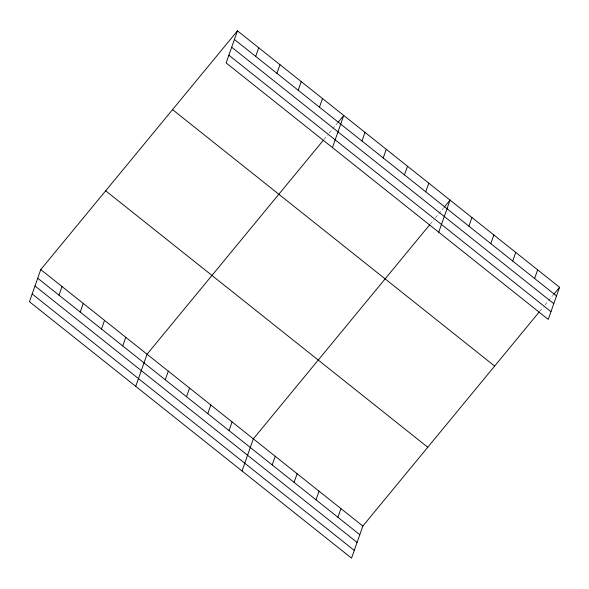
<?xml version="1.0" encoding="UTF-8"?>
<svg xmlns="http://www.w3.org/2000/svg" width="589" height="589" viewBox="0 0 589 589"><rect width="100%" height="100%" fill="white"/><g stroke="black" fill="none" stroke-linecap="round" stroke-linejoin="round"><path stroke-width="0.44" stroke-dasharray="2.94 2.21" d="M324.046 139.379L327.521 135.161M329.258 133.048L332.159 129.528M332.741 128.829L337.372 123.197M430.331 224.011L433.813 219.793M435.551 217.68L443.664 207.829M539.848 311.206L543.323 306.987M545.061 304.874L547.961 301.354M548.536 300.655L553.174 295.023"/><path stroke-width="0.88" d="M237.463 30.834L226.154 62.949L548.241 319.4L559.55 287.285L237.463 30.834L40.759 269.6L29.45 301.715L351.537 558.166L362.846 526.051L539.266 311.905M58.974 295.163L62.014 286.526M80.237 312.089L83.277 303.453M101.492 329.015L104.533 320.379M122.748 345.942L125.788 337.306M135.742 386.347L147.051 354.232L323.464 140.086M255.678 56.397L258.718 47.761M165.266 379.795L168.307 371.151M276.933 73.323L279.974 64.687M186.522 396.721L189.562 388.077M298.189 90.25L301.237 81.613M207.784 413.647L210.825 405.004M319.452 107.176L322.492 98.532M229.04 430.574L232.081 421.93M332.439 147.574L343.748 115.459L337.953 122.497M242.027 470.972L253.336 438.857L429.756 224.711M361.963 141.029L365.011 132.385M272.199 464.935L275.24 456.298M383.225 157.955L386.266 149.311M294.102 482.376L297.143 473.733M404.481 174.881L407.522 166.238M316.006 499.811L319.047 491.174M425.737 191.808L428.785 183.164M337.902 517.252L340.95 508.616M438.731 232.206L450.04 200.091L444.246 207.129M468.903 226.169L471.944 217.532M490.799 243.61L493.847 234.967M512.702 261.045L515.743 252.409M534.606 278.487L537.647 269.85M553.756 294.323L559.55 287.285M234.415 39.47L556.509 295.928M231.691 47.216L553.778 303.674M228.878 55.204L550.965 311.655M172.548 109.628L494.642 366.078M105.674 190.807L427.761 447.257M40.759 269.6L362.846 526.051M37.718 278.236L359.805 534.694M34.987 285.982L357.081 542.44M32.181 293.97L354.269 550.42"/></g></svg>
